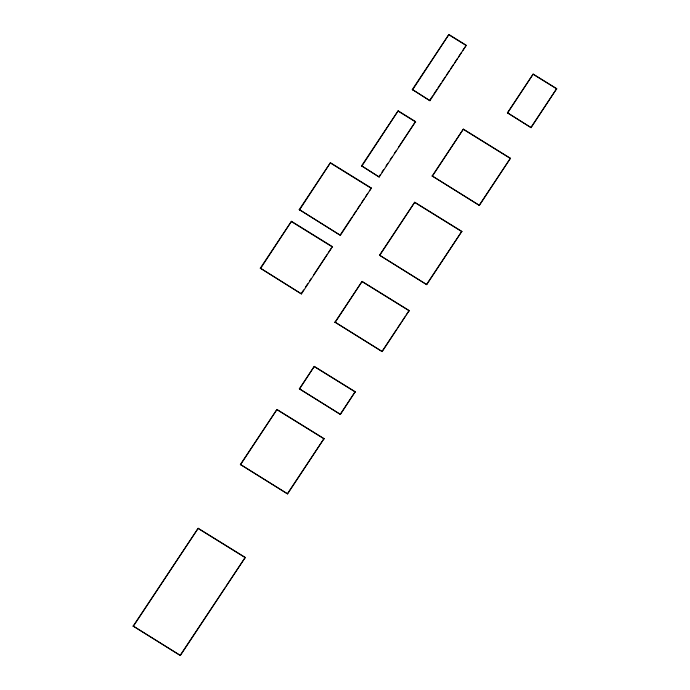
<?xml version="1.0" encoding="UTF-8"?>
<svg xmlns="http://www.w3.org/2000/svg" width="690" height="690" viewBox="0 0 690 690"><rect width="100%" height="100%" fill="white"/><g stroke="black" fill="none" stroke-linecap="round" stroke-linejoin="round"><path stroke-width="1.03" d="M260.311 268.151L291.456 221.309L332.39 246.649L301.452 293.94L260.311 268.151L301.452 293.94M299.262 209.57L330.415 162.719L371.341 188.06L340.403 235.35L299.262 209.57L340.403 235.35M260.527 268.6L291.456 221.309M299.477 210.01L330.415 162.719M361.577 165.824L398.139 110.823L415.535 121.595L379.181 177.037L361.577 165.824L379.181 177.037M412.318 89.493L448.888 34.5L466.276 45.273L429.922 100.706L412.318 89.493L429.922 100.706M361.784 166.264L398.139 110.823M412.534 89.933L448.888 34.5M301.245 293.5L303.591 289.964M305.36 287.307L307.706 283.78M309.474 281.123L311.233 278.475M313.588 274.939L327.103 254.61M328.276 252.842L331.217 248.417M340.782 234.031L351.952 217.229M353.125 215.461L356.066 211.045M357.239 209.277L360.18 204.861M361.353 203.093L364.294 198.668M365.467 196.9L367.813 193.364M369.581 190.716L371.341 188.06M378.965 176.588L380.147 174.82M381.915 172.155L383.683 169.499M386.046 165.945L387.815 163.288M390.178 159.735L391.946 157.079M394.301 153.525L396.069 150.868M398.432 147.324L415.535 121.595M429.715 100.266L432.665 95.832M433.846 94.056L436.796 89.622M437.969 87.846L440.919 83.412M442.1 81.636L445.05 77.202M446.232 75.434L449.173 70.992M450.354 69.224L453.304 64.782M454.486 63.014L457.436 58.572M458.609 56.804L461.558 52.371M462.74 50.594L465.103 47.049M240.387 464.465L276.949 409.472L324.024 438.616L287.601 493.902L240.387 464.465L287.601 493.902M335.004 322.152L362.086 281.416L409.161 310.56L382.217 351.589L335.004 322.152L382.217 351.589M379.517 255.197L414.733 202.239L461.8 231.383L426.731 284.642L379.517 255.197L426.731 284.642M432.19 175.976L463.344 129.125L510.41 158.277L479.403 205.413L432.19 175.976L479.403 205.413M133.17 626.063L198.168 528.29L245.235 557.434L180.375 655.5L133.17 626.063L180.375 655.5M240.525 464.758L276.949 409.472M335.142 322.446L362.086 281.416M379.664 255.49L414.733 202.239M432.337 176.269L463.344 129.125M133.308 626.356L198.168 528.29M299.365 388.798L314.261 366.39L355.186 391.73L340.437 414.431L299.365 388.798L340.437 414.431M299.503 389.091L314.261 366.39M507.426 112.789L533.154 74.089L556.692 88.656L531.102 127.65L507.426 112.789L531.102 127.65M507.564 113.082L533.154 74.089M287.454 493.609L324.024 438.616M340.291 414.138L355.186 391.73M382.665 350.408L396.793 329.156M397.975 327.388L400.916 322.954M402.098 321.186L405.039 316.762M406.212 314.985L409.161 310.56M426.593 284.349L461.8 231.383M479.265 205.12L510.41 158.277M530.964 127.357L556.106 89.536M180.237 655.207L224.966 587.932M226.156 586.138L245.235 557.434M533.301 74.382L556.83 88.95M449.095 34.94L466.492 45.713M463.482 129.418L510.548 158.571M398.346 111.263L415.742 122.035M414.871 202.532L461.938 231.685M330.622 163.159L371.556 188.508M291.672 221.749L332.597 247.089M362.233 281.71L409.299 310.854M314.399 366.683L355.333 392.032M277.095 409.765L324.162 438.909M198.315 528.583L245.381 557.727"/></g></svg>
